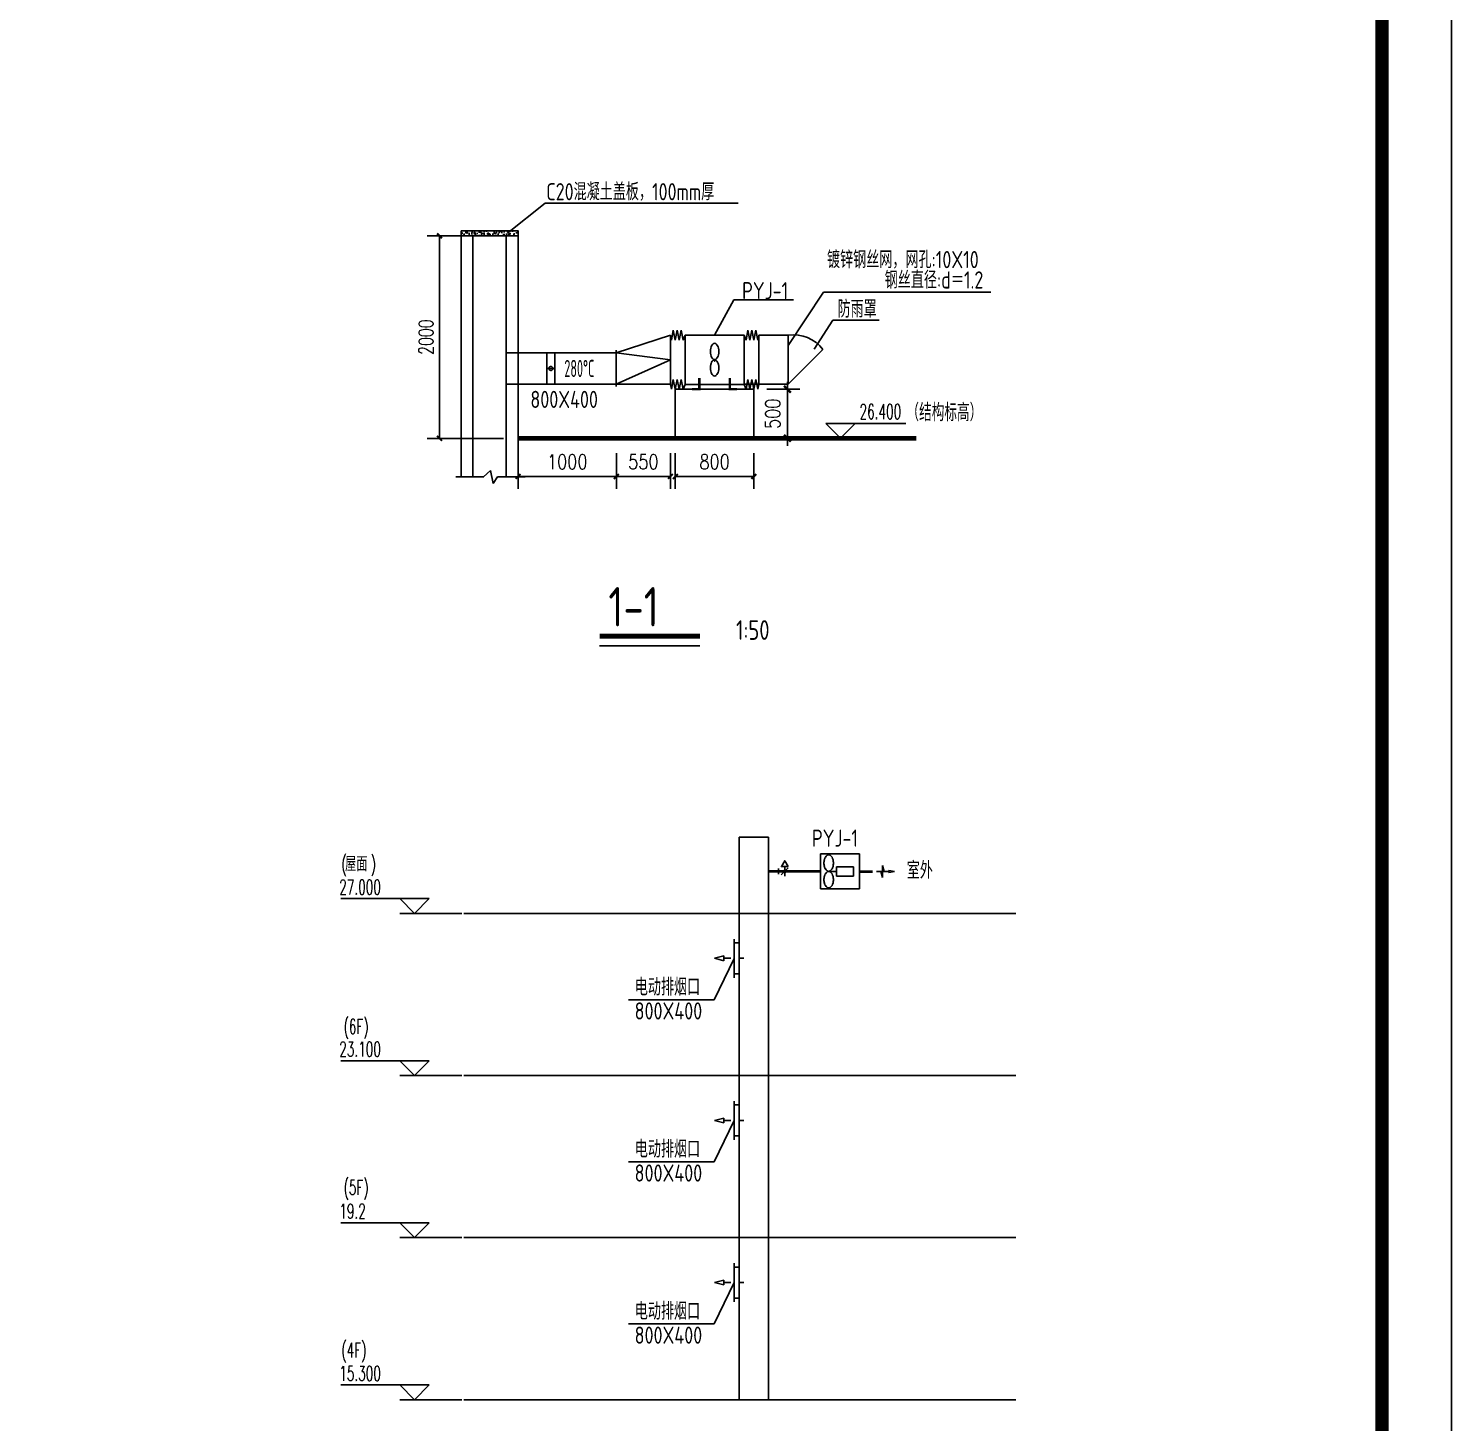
# Model space of a CAD drawing. Extents: x -149393 to 1177518, y -366685 to 296590.
# Drawn here: x 1116601 to 1145576, y 230641 to 259020 of the extents above; entities that cross this region are included whole.
import ezdxf
from ezdxf.enums import TextEntityAlignment as Align

# ---------------------------------------------------------------- set-up
doc = ezdxf.new("R2010")
doc.units = 0
doc.header["$LTSCALE"] = 1000
doc.header["$MEASUREMENT"] = 0
doc.linetypes.add('CENTER2', pattern=[1.125, 0.75, -0.125, 0.125, -0.125])
doc.layers.get('0').update_dxf_attribs({"linetype": 'CONTINUOUS'})
doc.layers.get('Defpoints').update_dxf_attribs({"linetype": 'CONTINUOUS'})
for name, color, linetype in [('A-WAL', 2, 'CONTINUOUS'), ('ACS_SFG_FK', 7, 'CONTINUOUS'), ('DIM_ELEV', 3, 'CONTINUOUS'), ('DUCT-排烟管', 2, 'CONTINUOUS'), ('DUCT-排烟管端线', 4, 'CONTINUOUS'), ('DUCT-排烟阀门', 7, 'CONTINUOUS'), ('DUCT-防排烟管设备', 7, 'CONTINUOUS'), ('JYFK', 2, 'CONTINUOUS'), ('PIPE-空冷凝水', 150, 'CENTER2'), ('PUB_DIM', 3, 'CONTINUOUS'), ('PUB_TEXT', 7, 'CONTINUOUS'), ('PUB_TITLE', 253, 'CONTINUOUS'), ('TH_DIM', 3, 'CONTINUOUS'), ('通风', 3, 'CONTINUOUS'), ('采暖', 6, 'CONTINUOUS'), ('防排烟', 3, 'CONTINUOUS')]:
    doc.layers.add(name, color=color, linetype=linetype)
doc.layers.add('DUCT-排风管', color=31, linetype='CONTINUOUS', lineweight=40)
doc.styles.add('_TCH_DIM', font='SIMPLEX', dxfattribs={"bigfont": 'GBCBIG'})
doc.styles.add('_TCH_DIM_T3', font='SIMPLEX', dxfattribs={"width": 0.705882, "bigfont": 'GBCBIG'})
doc.styles.add('_TXT', font='SIMPLEX.shx', dxfattribs={"width": 0.6})
doc.styles.add('DIM_FONT', font='SIMPLEX.shx', dxfattribs={"width": 0.8})
doc.styles.get("Standard").update_dxf_attribs({"font": 'gbenor.shx', "bigfont": 'gbcbig.shx'})
doc.styles.add('样式 1', font='TSSDENG', dxfattribs={"width": 0.8, "height": 3000, "bigfont": 'TSSDCHN'})
doc.dimstyles.new('_TCH_ARCH&&100', dxfattribs={"dimtxt": 297.5, "dimasz": 100, "dimexe": 250, "dimexo": 300, "dimgap": 126.25, "dimtad": 1, "dimdec": 0, "dimzin": 0, "dimdsep": 46, "dimtxsty": '_TCH_DIM_T3', "dimblk": 'ARCHTICK', "dimcen": 0.09, "dimclrt": 7, "dimazin": 2, "dimtfac": 1, "dimtdec": 0, "dimtix": 1, "dimtmove": 2, "dimatfit": 3, "dimfxl": 1, "dimtolj": 1, "dimtzin": 0, "dimarcsym": 0})
doc.dimstyles.new('DIMN', dxfattribs={"dimtxt": 300, "dimasz": 1, "dimexe": 250, "dimexo": 300, "dimgap": 150, "dimtad": 1, "dimdec": 0, "dimdsep": 46, "dimtxsty": 'DIM_FONT', "dimblk": '_DIMX', "dimcen": 2.5, "dimclrt": 7, "dimadec": 0, "dimazin": 0, "dimtfac": 1, "dimtdec": 0, "dimtix": 1, "dimtmove": 2, "dimatfit": 3, "dimldrblk": '_DIMX', "dimfxl": 1, "dimtolj": 1, "dimarcsym": 0})
doc.dimstyles.new('DIMN$0', dxfattribs={"dimtxt": 300, "dimasz": 1, "dimexe": 250, "dimexo": 300, "dimgap": 150, "dimtad": 1, "dimdec": 0, "dimzin": 0, "dimdsep": 46, "dimtxsty": 'DIM_FONT', "dimblk": '_DIMX', "dimcen": 0.09, "dimclrt": 7, "dimadec": 0, "dimazin": 0, "dimtfac": 1, "dimtdec": 0, "dimtix": 1, "dimtmove": 2, "dimatfit": 3, "dimldrblk": '_DIMX', "dimfxl": 1, "dimtolj": 1, "dimtzin": 0, "dimarcsym": 0})

# ---------------------------------------------------------------- blocks, each defined once
blk = doc.blocks.new('TRUIO')
at = {"layer": '通风'}
for p, q in [((115223, 200785), (115223, 200285)), ((115373, 200785), (115373, 200285)), ((115373, 200785), (115973, 200785)), ((115973, 200785), (115973, 200285)), ((116123, 200785), (116123, 200285)), ((115373, 200285), (115973, 200285))]:
    blk.add_line(p, q, dxfattribs=at)
at = {"layer": '通风', "extrusion": (0, 0, -1)}
for centre, major_axis, start_param, end_param in [((115795, 200619), (165, 0), 3.141593, 3.349067), ((115734, 200632), (103, 0), 3.349067, 3.611778), ((115696, 200651), (-60.4, 0), 0.470186, 0.886939), ((115673, 200680), (23, 0), 4.028532, 4.712389), ((115673, 200680), (-23, 0), 1.570796, 2.254653), ((115649, 200651), (60.4, 0), -0.886939, -0.470186), ((115611, 200632), (103, 0), -0.470186, -0.207474), ((115551, 200619), (-165, 0), 2.934119, 3.141593), ((115795, 200619), (-165, 0), -0.207474, 0), ((115734, 200607), (-103, 0), -0.470186, -0.207474), ((115734, 200465), (103, 0), 3.349067, 3.611778), ((115696, 200588), (60.4, 0), 2.254653, 2.671407), ((115696, 200484), (-60.4, 0), 0.470186, 0.886939), ((115673, 200559), (-23, 0), -1.570796, -0.886939), ((115673, 200513), (23, 0), 4.028532, 4.712389), ((115673, 200559), (-23, 0), 4.028532, 4.712389), ((115673, 200513), (23, 0), 4.712389, 5.396246), ((115649, 200588), (-60.4, 0), 3.611778, 4.028532), ((115649, 200484), (60.4, 0), -0.886939, -0.470186), ((115611, 200607), (-103, 0), 3.349067, 3.611778), ((115611, 200465), (103, 0), -0.470186, -0.207474), ((115551, 200619), (165, 0), 0, 0.207474), ((115795, 200453), (165, 0), 3.141593, 3.349067), ((115795, 200453), (-165, 0), -0.207474, 0), ((115734, 200440), (-103, 0), -0.470186, -0.207474), ((115696, 200421), (60.4, 0), 2.254653, 2.671407), ((115673, 200392), (-23, 0), -1.570796, -0.886939), ((115673, 200392), (23, 0), 0.886939, 1.570796), ((115649, 200421), (-60.4, 0), 3.611778, 4.028532), ((115611, 200440), (-103, 0), 3.349067, 3.611778), ((115551, 200453), (-165, 0), 2.934119, 3.141593), ((115551, 200453), (165, 0), 0, 0.207474)]:
    blk.add_ellipse(centre, major_axis=major_axis, ratio=0.986111, start_param=start_param, end_param=end_param, dxfattribs=at)
at = {"layer": '通风'}
for centre, major_axis, start_param, end_param in [((115611, 200632), (-103, 0), 3.349067, 3.611778), ((115551, 200619), (-165, 0), 3.141593, 3.349067), ((115551, 200619), (165, 0), -0.207474, 0)]:
    blk.add_ellipse(centre, major_axis=major_axis, ratio=0.986111, start_param=start_param, end_param=end_param, dxfattribs=at)
blk.add_point((115673, 200524), dxfattribs=at)
at = {"layer": '采暖'}
for p, q in [((115253, 200835), (115233, 200735)), ((115273, 200735), (115253, 200835)), ((115293, 200835), (115273, 200735)), ((115313, 200735), (115293, 200835)), ((115333, 200835), (115313, 200735)), ((115353, 200735), (115333, 200835)), ((115993, 200735), (116013, 200835)), ((116013, 200835), (116033, 200735)), ((116033, 200735), (116053, 200835)), ((116053, 200835), (116073, 200735)), ((116073, 200735), (116093, 200835)), ((116093, 200835), (116113, 200735)), ((115233, 200735), (115223, 200785)), ((115373, 200785), (115353, 200735)), ((115973, 200785), (115993, 200735)), ((116113, 200735), (116123, 200785)), ((115233, 200235), (115223, 200285)), ((115253, 200335), (115233, 200235)), ((115273, 200235), (115253, 200335)), ((115293, 200335), (115273, 200235)), ((115313, 200235), (115293, 200335)), ((115333, 200335), (115313, 200235)), ((115353, 200235), (115333, 200335)), ((115373, 200285), (115353, 200235)), ((115973, 200285), (115993, 200235)), ((115993, 200235), (116013, 200335)), ((116013, 200335), (116033, 200235)), ((116033, 200235), (116053, 200335)), ((116053, 200335), (116073, 200235)), ((116073, 200235), (116093, 200335)), ((116093, 200335), (116113, 200235)), ((116113, 200235), (116123, 200285))]:
    blk.add_line(p, q, dxfattribs=at)
blk = doc.blocks.new('_ArchTick')
at = {"color": 0, "linetype": 'ByBlock', "const_width": 0.4}
blk.add_lwpolyline([(-0.5, -0.5), (0.5, 0.5)], dxfattribs=at)
blk = doc.blocks.new('*D584')
at = {"layer": 'Defpoints', "color": 0, "transparency": 16777216}
for p in [(1126571, 250676), (1128571, 250676), (1128571, 249900)]:
    blk.add_point(p, dxfattribs=at)
at = {"layer": 'PUB_DIM', "color": 0, "lineweight": -2, "transparency": 16777216}
for p, q in [((1126571, 250376), (1126571, 249650)), ((1128571, 250376), (1128571, 249650)), ((1126571, 249900), (1128571, 249900))]:
    blk.add_line(p, q, dxfattribs=at)
at = {"layer": 'PUB_DIM', "color": 0, "lineweight": -2, "transparency": 16777216, "xscale": 100, "yscale": 100, "zscale": 100, "rotation": 180}
blk.add_blockref('_ArchTick', (1126571, 249900), dxfattribs=at)
at = {"layer": 'PUB_DIM', "color": 0, "lineweight": -2, "transparency": 16777216, "xscale": 100, "yscale": 100, "zscale": 100}
blk.add_blockref('_ArchTick', (1128571, 249900), dxfattribs=at)
at = {"layer": 'PUB_DIM', "color": 7, "transparency": 16777216, "insert": (1127571, 250200), "char_height": 300, "attachment_point": 5, "style": 'DIM_FONT'}
blk.add_mtext('\\A1;1000', dxfattribs=at)
blk = doc.blocks.new('*D474')
at = {"layer": 'Defpoints', "color": 0, "transparency": 16777216}
for p in [(1128571, 250676), (1129671, 250676), (1129671, 249900)]:
    blk.add_point(p, dxfattribs=at)
at = {"layer": 'PUB_DIM', "color": 0, "lineweight": -2, "transparency": 16777216}
for p, q in [((1128571, 250376), (1128571, 249650)), ((1129671, 250376), (1129671, 249650)), ((1128571, 249900), (1129671, 249900))]:
    blk.add_line(p, q, dxfattribs=at)
at = {"layer": 'PUB_DIM', "color": 0, "lineweight": -2, "transparency": 16777216, "xscale": 100, "yscale": 100, "zscale": 100, "rotation": 180}
blk.add_blockref('_ArchTick', (1128571, 249900), dxfattribs=at)
at = {"layer": 'PUB_DIM', "color": 0, "lineweight": -2, "transparency": 16777216, "xscale": 100, "yscale": 100, "zscale": 100}
blk.add_blockref('_ArchTick', (1129671, 249900), dxfattribs=at)
at = {"layer": 'PUB_DIM', "color": 7, "transparency": 16777216, "insert": (1129121, 250200), "char_height": 300, "attachment_point": 5, "style": 'DIM_FONT'}
blk.add_mtext('\\A1;550', dxfattribs=at)
blk = doc.blocks.new('*D585')
at = {"layer": 'Defpoints', "color": 0, "transparency": 16777216}
for p in [(1129771, 250676), (1131371, 250676), (1131371, 249900)]:
    blk.add_point(p, dxfattribs=at)
at = {"layer": 'PUB_DIM', "color": 0, "lineweight": -2, "transparency": 16777216}
for p, q in [((1129771, 250376), (1129771, 249650)), ((1131371, 250376), (1131371, 249650)), ((1129771, 249900), (1131371, 249900))]:
    blk.add_line(p, q, dxfattribs=at)
at = {"layer": 'PUB_DIM', "color": 0, "lineweight": -2, "transparency": 16777216, "xscale": 100, "yscale": 100, "zscale": 100, "rotation": 180}
blk.add_blockref('_ArchTick', (1129771, 249900), dxfattribs=at)
at = {"layer": 'PUB_DIM', "color": 0, "lineweight": -2, "transparency": 16777216, "xscale": 100, "yscale": 100, "zscale": 100}
blk.add_blockref('_ArchTick', (1131371, 249900), dxfattribs=at)
at = {"layer": 'PUB_DIM', "color": 7, "transparency": 16777216, "insert": (1130571, 250200), "char_height": 300, "attachment_point": 5, "style": 'DIM_FONT'}
blk.add_mtext('\\A1;800', dxfattribs=at)
blk = doc.blocks.new('_DIMX')
blk.add_line((-150, 0), (150, 0))
at = {"const_width": 50}
blk.add_lwpolyline([(-70, -70), (70, 70)], dxfattribs=at)
blk = doc.blocks.new('yruiokiio')
for p, q in [((201710, 121442, 2600), (201710, 122072, 2600)), ((201710, 122072, 2600), (201810, 122072, 2600)), ((201810, 122150, 2600), (201810, 121363, 2600)), ((201710, 121757, 2600), (201610, 121757, 2600)), ((201879, 121757, 2600), (202022, 121757, 2600)), ((202022, 121707, 2600), (202022, 121806, 2600)), ((202022, 121806, 2600), (202207, 121757, 2600)), ((202022, 121707, 2600), (202207, 121757, 2600)), ((201810, 121442, 2600), (201710, 121442, 2600))]:
    blk.add_line(p, q)
blk = doc.blocks.new('SFFH3')
for p, q in [((-3.99, 0.32), (-5.84, 0.01)), ((-3.99, -0.31), (-5.84, 0.01)), ((-3.99, 0.01), (-3.99, 0.32)), ((0.01, 0.01), (-3.99, 0.01)), ((-3.99, 0.01), (-3.99, -0.31)), ((-1.9, 1.95), (-1.9, 0)), ((-1.41, 0.01), (-1.9, 1.95)), ((-2.4, 0), (-1.9, -1.95)), ((-1.9, -1.95), (-1.9, 0))]:
    blk.add_line(p, q)
blk = doc.blocks.new('$轴流风机$00000011')
for p, q in [((-500, 500, 0), (-500, -500, 0)), ((500, 500, 0), (-500, 500, 0)), ((500, -500, 0), (500, 500, 0)), ((-339, 135, 0), (-339, -135, 0)), ((88, 135, 0), (-339, 135, 0)), ((88, -135, 0), (88, 135, 0)), ((88, 0, 0), (288, 0, 0)), ((-339, -135, 0), (88, -135, 0)), ((-500, -500, 0), (500, -500, 0))]:
    blk.add_line(p, q)
for centre, radius, start, end in [((462, 274, 0), 291, 153.0603, 168.1126), ((355, 329, 0), 170, 129.1821, 153.0603), ((288, 410, 0), 64.8, 90, 129.1821), ((288, 410, 0), 64.8, 50.8179, 90), ((222, 329, 0), 170, 26.9397, 50.8179), ((115, 274, 0), 291, 11.8874, 26.9397), ((633, 238, 0), 465, 168.1126, 180), ((633, 238, 0), 465, 180, 191.8874), ((462, 202, 0), 291, 191.8874, 206.9397), ((355, 148, 0), 170, 206.9397, 230.8179), ((288, 66, 0), 64.8, 230.8179, 270), ((288, 66, 0), 64.8, 270, 309.1821), ((222, 148, 0), 170, 309.1821, 333.0603), ((115, 202, 0), 291, 333.0603, 348.1126), ((-56, 238, 0), 465, 0, 11.8874), ((-56, 238, 0), 465, 348.1126, 0), ((633, -238, 0), 465, 168.1126, 180), ((633, -238, 0), 465, 180, 191.8874), ((462, -202, 0), 291, 153.0603, 168.1126), ((462, -274, 0), 291, 191.8874, 206.9397), ((355, -148, 0), 170, 129.1821, 153.0603), ((288, -66, 0), 64.8, 90, 129.1821), ((288, -66, 0), 64.8, 50.8179, 90), ((222, -148, 0), 170, 26.9397, 50.8179), ((115, -202, 0), 291, 11.8874, 26.9397), ((115, -274, 0), 291, 333.0603, 348.1126), ((-56, -238, 0), 465, 0, 11.8874), ((-56, -238, 0), 465, 348.1126, 0), ((355, -329, 0), 170, 206.9397, 230.8179), ((288, -410, 0), 64.8, 230.8179, 270), ((288, -410, 0), 64.8, 270, 309.1821), ((222, -329, 0), 170, 309.1821, 333.0603)]:
    blk.add_arc(centre, radius, start, end)
for p in [(-500, 0, 0), (500, 0, 0)]:
    blk.add_point(p)
blk = doc.blocks.new('*D485')
at = {"layer": 'Defpoints', "color": 0, "transparency": 16777216}
for p in [(1124971, 254798), (1126571, 254798), (1126571, 250676)]:
    blk.add_point(p, dxfattribs=at)
at = {"layer": 'TH_DIM', "color": 0, "lineweight": -2, "transparency": 16777216}
for p, q in [((1126271, 254798), (1124721, 254798)), ((1124971, 250676), (1124971, 254798)), ((1126271, 250676), (1124721, 250676))]:
    blk.add_line(p, q, dxfattribs=at)
at = {"layer": 'TH_DIM', "color": 0, "lineweight": -2, "transparency": 16777216, "xscale": 100, "yscale": 100, "zscale": 100}
for p, rotation in [((1124971, 254798), 90), ((1124971, 250676), 270)]:
    blk.add_blockref('_ArchTick', p, dxfattribs=dict(at, rotation=rotation))
at = {"layer": 'TH_DIM', "color": 7, "transparency": 16777216, "insert": (1124696, 252737), "char_height": 297.5, "attachment_point": 5, "rotation": 90, "style": '_TCH_DIM_T3'}
blk.add_mtext('\\A1;2000', dxfattribs=at)

msp = doc.modelspace()

# ---------------------------------------------------------------- hatches: boundary and pattern name
h = msp.add_hatch()
h.set_pattern_fill('混凝土', color=256, scale=20)
h.set_pattern_definition([(50, (519650.78, 245547.54), (143.452037, -12.550427), [15, -165]), (355, (519650.78, 245547.54), (-27.750267, 150.438427), [12, -132]), (100.4514, (519662.73, 245546.5), (115.701876, 137.887908), [12.748038, -140.228422]), (46.1842, (519650.78, 245587.54), (213.44821, -33.103803), [22.5, -247.5]), (96.6356, (519668.57, 245584.78), (186.93254, 194.823574), [19.12206, -210.3426]), (351.1842, (519650.78, 245587.54), (186.93239, 194.82372), [18, -198]), (21, (519670.78, 245577.54), (119.38141, -80.523778), [15, -165]), (326, (519670.78, 245577.54), (48.663066, 145.03001), [12, -132]), (71.4514, (519680.73, 245570.83), (168.044526, 64.5061), [12.748038, -140.228422]), (37.5, (519650.78, 245547.54), (2.431971, 66.5787708), [0, -130.4, 0, -134, 0, -132.5]), (7.5, (519650.78, 245547.54), (52.6139075, 78.882342), [0, -76.4, 0, -127.4, 0, -50.5]), (327.5, (519606.18, 245547.54), (106.764487, -4.5109743), [0, -50, 0, -156, 0, -207]), (317.5, (519586.18, 245547.54), (116.637234, 20.020996), [0, -65, 0, -103.6, 0, -147])])
h.paths.add_polyline_path([(1126570.5, 254797.6), (1126570.5, 254897.6), (1125410.5, 254897.6), (1125410.5, 254797.6)])

# ---------------------------------------------------------------- linework, layer by layer
at = {"color": 252}
for p, q in [((1133134, 250676.4), (1132834, 250976.4)), ((1132834, 250976.4), (1134461.7, 250976.4)), ((1133134, 250676.4), (1133434, 250976.4))]:
    msp.add_line(p, q, dxfattribs=at)
for points in [[(1126351.3, 254852.2), (1127123.3, 255466.9), (1131053.4, 255466.9)], [(1125410.5, 254897.6), (1125410.5, 254797.6)], [(1126570.5, 254897.6), (1126570.5, 254797.6)]]:
    msp.add_lwpolyline(points)
at = {"layer": 'DIM_ELEV'}
for p, q in [((1124759.2, 241305.2), (1122959.2, 241305.2)), ((1124459.2, 241005.2), (1124159.2, 241305.2)), ((1124459.2, 241005.2), (1124759.2, 241305.2)), ((1125428.1, 241005.2), (1124159.2, 241005.2)), ((1124759.2, 238005.2), (1122959.2, 238005.2)), ((1124459.2, 237705.2), (1124159.2, 238005.2)), ((1124459.2, 237705.2), (1124759.2, 238005.2)), ((1125428.1, 237705.2), (1124159.2, 237705.2)), ((1124759.2, 234705.2, -5541.1), (1122959.2, 234705.2, -5541.1)), ((1124459.2, 234405.2, -5541.1), (1124159.2, 234705.2, -5541.1)), ((1124459.2, 234405.2, -5541.1), (1124759.2, 234705.2, -5541.1)), ((1125428.1, 234405.2, -5541.1), (1124159.2, 234405.2, -5541.1)), ((1124759.2, 231405.2), (1122959.2, 231405.2)), ((1124459.2, 231105.2), (1124159.2, 231405.2)), ((1124459.2, 231105.2), (1124759.2, 231405.2)), ((1125428.1, 231105.2), (1124159.2, 231105.2))]:
    msp.add_line(p, q, dxfattribs=at)
at = {"layer": 'DUCT-排烟管'}
for p, q in [((1128570.5, 252416.4), (1129670.5, 252776.4)), ((1131470.5, 252776.4), (1132070.5, 252776.4)), ((1132070.5, 251776.4), (1132070.5, 252776.4)), ((1126330.5, 252416.4), (1128570.5, 252416.4)), ((1127156.6, 252418), (1127316.6, 252418.2)), ((1128570.5, 252416.4), (1129670.5, 252276.4)), ((1132070.5, 251776.4), (1132777.6, 252483.5)), ((1129670.5, 252276.4), (1128570.5, 251776.4)), ((1126330.5, 251776.4), (1129670.5, 251776.4)), ((1127317.3, 251778.2), (1127157.3, 251778)), ((1131170.5, 251776.4), (1132070.5, 251776.4))]:
    msp.add_line(p, q, dxfattribs=at)
msp.add_arc((1132180.8, 252042.1), 742.3, 36.49281, 98.38734, dxfattribs=at)
at = {"layer": 'DUCT-排烟管端线'}
for p, q in [((1127156.6, 252418), (1127157.3, 251778)), ((1127316.6, 252418.2), (1127317.3, 251778.2))]:
    msp.add_line(p, q, dxfattribs=at)
at = {"layer": 'DUCT-排烟阀门'}
for p, q in [((1127166.9, 252098), (1127306.9, 252098.2)), ((1127197.8, 252106.4), (1127197, 252100.9)), ((1127197, 252100.9), (1127197, 252095.3)), ((1127197, 252095.3), (1127197.8, 252089.7)), ((1127199.3, 252111.7), (1127197.8, 252106.4)), ((1127197.8, 252089.7), (1127199.4, 252084.4)), ((1127201.6, 252116.8), (1127199.3, 252111.7)), ((1127199.4, 252084.4), (1127201.6, 252079.3)), ((1127204.5, 252121.6), (1127201.6, 252116.8)), ((1127201.6, 252079.3), (1127204.6, 252074.6)), ((1127208.1, 252125.9), (1127204.5, 252121.6)), ((1127212.3, 252129.6), (1127208.1, 252125.9)), ((1127216.9, 252132.7), (1127212.3, 252129.6)), ((1127221.9, 252135.2), (1127216.9, 252132.7)), ((1127227.2, 252136.9), (1127221.9, 252135.2)), ((1127232.7, 252137.9), (1127227.2, 252136.9)), ((1127238.3, 252138.1), (1127232.7, 252137.9)), ((1127243.8, 252137.5), (1127238.3, 252138.1)), ((1127249.2, 252136.2), (1127243.8, 252137.5)), ((1127254.4, 252134.1), (1127249.2, 252136.2)), ((1127259.3, 252131.3), (1127254.4, 252134.1)), ((1127263.7, 252127.9), (1127259.3, 252131.3)), ((1127267.5, 252123.9), (1127263.7, 252127.9)), ((1127270.8, 252119.3), (1127267.5, 252123.9)), ((1127273.5, 252114.4), (1127270.8, 252119.3)), ((1127270.9, 252076.9), (1127273.5, 252081.9)), ((1127275.4, 252109.2), (1127273.5, 252114.4)), ((1127273.5, 252081.9), (1127275.4, 252087.1)), ((1127276.5, 252103.7), (1127275.4, 252109.2)), ((1127275.4, 252087.1), (1127276.5, 252092.6)), ((1127276.9, 252098.2), (1127276.5, 252103.7)), ((1127276.5, 252092.6), (1127276.9, 252098.2)), ((1127204.6, 252074.6), (1127208.2, 252070.3)), ((1127208.2, 252070.3), (1127212.3, 252066.6)), ((1127212.3, 252066.6), (1127217, 252063.4)), ((1127217, 252063.4), (1127222, 252061)), ((1127222, 252061), (1127227.3, 252059.3)), ((1127227.3, 252059.3), (1127232.8, 252058.3)), ((1127232.8, 252058.3), (1127238.4, 252058.1)), ((1127238.4, 252058.1), (1127243.9, 252058.7)), ((1127243.9, 252058.7), (1127249.3, 252060.1)), ((1127249.3, 252060.1), (1127254.5, 252062.2)), ((1127254.5, 252062.2), (1127259.3, 252065)), ((1127259.3, 252065), (1127263.7, 252068.4)), ((1127263.7, 252068.4), (1127267.6, 252072.4)), ((1127267.6, 252072.4), (1127270.9, 252076.9))]:
    msp.add_line(p, q, dxfattribs=at)
at = {"layer": 'DUCT-排风管'}
for p, q in [((1132724.8, 241860.2, -5541.1), (1131668.8, 241860.2, -5541.1)), ((1133524.8, 241860.2, -5541.1), (1133786.5, 241860.2, -5541.1))]:
    msp.add_line(p, q, dxfattribs=at)
at = {"layer": 'JYFK'}
for p, q in [((1132002.4, 241958.8, -5541.1), (1132002.4, 241760.2, -5541.1)), ((1131875.1, 241918, -5541.1), (1131875.1, 241804.6, -5541.1)), ((1132066.5, 241932.2, -5541.1), (1131926.2, 241791.8, -5541.1))]:
    msp.add_line(p, q, dxfattribs=at)
at = {"layer": 'JYFK', "elevation": -5541.1}
msp.add_lwpolyline([(1132068, 241959.9), (1131932.6, 241959.9), (1132000.3, 242077.2)], close=True, dxfattribs=at)
at = {"layer": 'JYFK', "const_width": 38.5, "elevation": -5541.1}
msp.add_lwpolyline([(1132018.1, 241860.2, -1), (1131979.6, 241860.2, -1)], format="xyb", close=True, dxfattribs=at)
at = {"layer": 'PIPE-空冷凝水'}
msp.add_line((1129670.5, 252276.4), (1129670.5, 252276.4), dxfattribs=at)
at = {"layer": 'PUB_DIM'}
msp.add_line((1128570.5, 252473.4), (1128570.5, 251731.4), dxfattribs=at)
at = {"layer": 'PUB_DIM', "color": 0, "const_width": 100, "elevation": 6000}
msp.add_lwpolyline([(1128229, 246650.3), (1130272.9, 246650.3)], dxfattribs=at)
at = {"layer": 'PUB_TEXT', "elevation": 6000}
msp.add_lwpolyline([(1128226, 246450.4), (1130269.9, 246450.4)], dxfattribs=at)
at = {"layer": 'PUB_TITLE'}
msp.add_lwpolyline([(1026775.6, 296590.3), (1145575.6, 296590.3), (1145575.6, 212581.7), (1026775.6, 212581.7)], close=True, dxfattribs=at)
at = {"layer": 'PUB_TITLE', "const_width": 270.7}
msp.add_lwpolyline([(1033847.1, 295176), (1144161.3, 295176), (1144161.3, 213996), (1033847.1, 213996), (1033847.1, 295176)], close=True, dxfattribs=at)
at = {"layer": '通风'}
for p, q in [((1126570.5, 254897.6), (1125410.5, 254897.6)), ((1125410.5, 254797.6), (1125410.5, 249893.4)), ((1126570.5, 254797.6), (1125410.5, 254797.6)), ((1125650.5, 254797.6), (1125650.5, 249893.4)), ((1126330.5, 254797.6), (1126330.5, 249893.4)), ((1126570.5, 254797.6), (1126570.5, 249893.4)), ((1130959.7, 253492.4, -3000), (1130570.5, 252776.4)), ((1132179.7, 253492.4, -3000), (1130959.7, 253492.4, -3000)), ((1125865.7, 249893.4), (1125300.4, 249893.4)), ((1125865.7, 249893.4), (1126007.1, 250024.8)), ((1125865.7, 249893.4), (1125870.4, 249893.4)), ((1126007.1, 250024.8), (1126062.6, 249759.9)), ((1126062.6, 249759.9), (1126150.5, 249893.4)), ((1126715.8, 249893.4), (1126150.5, 249893.4)), ((1131068.8, 231105.2, -5541.1), (1131068.8, 242555.4, -5541.1)), ((1131068.8, 242555.4, -5541.1), (1131668.8, 242555.4, -5541.1)), ((1131194.2, 242555.4, -5541.1), (1131543.4, 242555.4, -5541.1)), ((1131668.8, 231105.2, -5541.1), (1131668.8, 242555.4, -5541.1)), ((1130560.7, 239248.4), (1130968.9, 240090.2, -5541.1)), ((1128818.2, 239248.4), (1130560.7, 239248.4)), ((1130560.7, 235948.4), (1130968.9, 236790.2, -5541.1)), ((1128818.2, 235948.4), (1130560.7, 235948.4)), ((1130560.7, 232648.4), (1130968.9, 233490.2, -5541.1)), ((1128818.2, 232648.4), (1130560.7, 232648.4))]:
    msp.add_line(p, q, dxfattribs=at)
at = {"layer": '通风', "color": 7}
for p, q in [((1132070.5, 252564.9), (1132791.3, 253650.2)), ((1132791.3, 253650.2), (1136196.6, 253650.2)), ((1132980.7, 253080.2), (1132601.2, 252491.1)), ((1132980.7, 253080.2), (1133920.6, 253080.2))]:
    msp.add_line(p, q, dxfattribs=at)
at = {"layer": '通风', "color": 8}
for p, q in [((1125466.3, 241005.2, -5541.1), (1136705.6, 241005.2, -5541.1)), ((1125466.3, 237705.2, -5541.1), (1136705.6, 237705.2, -5541.1)), ((1125466.3, 234405.2, -5541.1), (1136705.6, 234405.2, -5541.1)), ((1125466.3, 231105.2, -5541.1), (1136705.6, 231105.2, -5541.1))]:
    msp.add_line(p, q, dxfattribs=at)
at = {"layer": '通风'}
msp.add_lwpolyline([(1129770.5, 250676.4), (1131370.5, 250676.4), (1131370.5, 251676.4), (1129770.5, 251676.4)], close=True, dxfattribs=at)
at = {"layer": '通风', "const_width": 100}
msp.add_lwpolyline([(1126570.5, 250676.4), (1134676.7, 250676.4)], dxfattribs=at)
at = {"layer": '防排烟', "const_width": 50}
for points in [[(1130110.6, 251676.4), (1130260.6, 251676.4), (1130260.6, 251903.2)], [(1131030.5, 251676.4), (1130880.5, 251676.4), (1130880.5, 251903.2)]]:
    msp.add_lwpolyline(points, dxfattribs=at)

# ---------------------------------------------------------------- block references
at = {"layer": 'ACS_SFG_FK', "xscale": 62.5, "yscale": 62.5, "zscale": 1.25, "rotation": 180}
msp.add_blockref('SFFH3', (1133870.9, 241860.6, -5541.1), dxfattribs=at)
at = {"layer": 'DUCT-防排烟管设备', "xscale": -0.8000000000465661, "yscale": 0.7099999999918509, "zscale": 710}
msp.add_blockref('$轴流风机$00000011', (1133124.8, 241860.2, -5541.1), dxfattribs=at)
at = {"layer": '通风', "xscale": 2, "yscale": 2, "zscale": 2}
msp.add_blockref('TRUIO', (899225, -148794.6), dxfattribs=at)
at = {"layer": '通风', "xscale": -1}
for p in [(1332778.5, 118333.6, -8141.1), (1332778.5, 115033.6, -8141.1), (1332778.5, 111733.6, -8141.1)]:
    msp.add_blockref('yruiokiio', p, dxfattribs=at)

# ---------------------------------------------------------------- texts
at = {"color": 252, "style": '_TXT', "width": 0.6}
msp.add_text('26.400', height=300, dxfattribs=at).set_placement((1133522.5, 251069.7))
at = {"layer": 'A-WAL', "color": 0, "style": '_TCH_DIM'}
msp.add_text('（结构标高）', height=357.45, dxfattribs=at).set_placement((1134477.1, 251025))
at = {"layer": 'DIM_ELEV', "color": 7}
for s, style, width, p in [('(', '_TXT', 0.6, (1122973.4, 241862.6)), ('屋面', '样式 1', 0.8, (1123047.6, 241862.6)), (')', '_TXT', 0.6, (1123566.7, 241862.6)), ('27.000', '_TXT', 0.6, (1122929.2, 241391)), ('(6F)', '_TXT', 0.6, (1123016.4, 238551.8)), ('23.100', '_TXT', 0.6, (1122929.2, 238091)), ('(5F)', '_TXT', 0.6, (1123016.1, 235277, -5541.1)), ('19.2', '_TXT', 0.6, (1122929.2, 234791, -5541.1)), ('(4F)', '_TXT', 0.6, (1122971.6, 231964)), ('15.300', '_TXT', 0.6, (1122929.2, 231491))]:
    msp.add_text(s, height=300, dxfattribs=dict(at, style=style, width=width)).set_placement(p)
at = {"layer": 'DUCT-排烟阀门', "width": 0.6}
msp.add_text('280%%dC', height=350, rotation=0.06317, dxfattribs=at).set_placement((1127512.3, 251923.4, 3000))
at = {"layer": 'PUB_TEXT', "style": '样式 1', "width": 0.8}
msp.add_text('PYJ-1', height=350, dxfattribs=at).set_placement((1131130.7, 253507.4, -3000))
msp.add_text('1:50', height=400, dxfattribs=at).set_placement((1131348.4, 246773.7, 3000), align=Align.MIDDLE)
at = {"layer": '通风', "color": 7, "style": '样式 1', "width": 0.8}
for s, height, p in [('C20混凝土盖板，100mm厚', 350, (1127143.6, 255521.7)), ('镀锌钢丝网，网孔:10X10 ', 350, (1132860, 254139.9)), ('钢丝直径:d＝1.2 ', 350, (1134034.6, 253725.7)), ('防雨罩 ', 350, (1133073.6, 253134.5)), ('800X400', 350, (1126820.6, 251293.9)), ('1-1', 800, (1128408.3, 246847.9, 3000)), ('PYJ-1', 350, (1132552.8, 242362.1)), ('电动排烟口', 350, (1128946.8, 239332.2)), ('800X400', 350, (1128943.3, 238844.6)), ('电动排烟口', 350, (1128946.8, 236032.2)), ('800X400', 350, (1128943.3, 235544.6)), ('电动排烟口', 350, (1128946.8, 232732.2)), ('800X400', 350, (1128943.3, 232244.6))]:
    msp.add_text(s, height=height, dxfattribs=at).set_placement(p)
msp.add_text('室外', height=350, dxfattribs=at).set_placement((1134750.7, 241883.8, -6041.1), align=Align.MIDDLE_CENTER)

# ---------------------------------------------------------------- dimensions: what is measured, and where the dimension line sits
at = {"layer": 'PUB_DIM'}
msp.add_linear_dim(base=(1132053.8, 251676.4), p1=(1131334.6, 250676.4), p2=(1131334.6, 251676.4), angle=90, text='500', dimstyle='DIMN', dxfattribs=at).render()
for base, p1, p2, text, picture, middle in [((1128570.5, 249899.9), (1126570.5, 250676.4), (1128570.5, 250676.4), '1000', '*D584', (1127570.5, 250199.9)), ((1129670.5, 249899.9), (1128570.5, 250676.4), (1129670.5, 250676.4), '550', '*D474', (1129120.5, 250199.9)), ((1131370.5, 249899.9), (1129770.5, 250676.4), (1131370.5, 250676.4), '800', '*D585', (1130570.5, 250199.9))]:
    dim = msp.add_linear_dim(base=base, p1=p1, p2=p2, text=text, dimstyle='DIMN$0', override={"dimasz": 100, "dimblk": 'ArchTick', "dimadec": 2, "dimazin": 2, "dimldrblk": 'ArchTick'}, dxfattribs=at)
    dim.commit()
    dim.dimension.update_dxf_attribs({"geometry": picture, "text_midpoint": middle})
at = {"layer": 'TH_DIM'}
dim = msp.add_aligned_dim(p1=(1126570.5, 250676.4), p2=(1126570.5, 254797.6), distance=1599.2, text='2000', dimstyle='_TCH_ARCH&&100', dxfattribs=at)
dim.commit()
dim.dimension.update_dxf_attribs({"geometry": '*D485', "text_midpoint": (1124696.4, 252737)})

doc.saveas('drawing.dxf')
